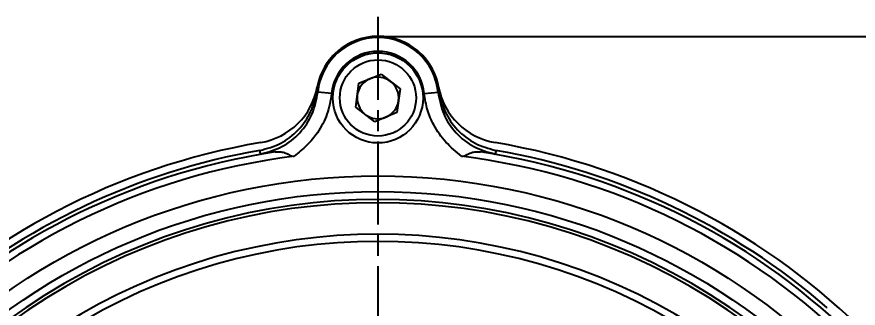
# Model space of a CAD drawing. Header units: millimetres. Extents: x 5231 to 7653, y 7068 to 7959.
# Drawn here: x 6798.9 to 6920.2, y 7422.7 to 7464.7 of the extents above; entities that cross this region are included whole.
import ezdxf

# ---------------------------------------------------------------- set-up
doc = ezdxf.new("R2010")
doc.units = ezdxf.units.MM
doc.linetypes.add('AM_ISO08W050', pattern=[18, 12, -1.5, 3, -1.5])
doc.layers.add('AM_5', color=3, linetype='Continuous', lineweight=25)
doc.layers.add('AM_7', color=4, linetype='AM_ISO08W050', lineweight=25)
doc.styles.add('标注', font='txt.shx', dxfattribs={"height": 5})
doc.dimstyles.new('3.5-0.5$0', dxfattribs={"dimtxt": 5, "dimasz": 3.5, "dimexe": 3, "dimexo": 0.625, "dimtad": 1, "dimdsep": 46, "dimtxsty": '标注', "dimcen": 3.5, "dimaunit": 1, "dimadec": 0, "dimazin": 2, "dimtfac": 1, "dimtmove": 0, "dimatfit": 3, "dimfxl": 0, "dimarcsym": 0})

# ---------------------------------------------------------------- blocks, each defined once
blk = doc.blocks.new('*D11')
at = {"layer": 'AM_5', "color": 0, "linetype": 'ByBlock', "lineweight": -2, "transparency": 16777216}
for p, q in [((6851.6, 7461.92), (7064.51, 7461.92)), ((7061.51, 7458.42), (7061.51, 7351.53)), ((7031.6, 7348.03), (7064.51, 7348.03))]:
    blk.add_line(p, q, dxfattribs=at)
at = {"layer": 'AM_5', "color": 0, "transparency": 16777216}
for points in [[(7060.93, 7458.42), (7062.1, 7458.42), (7061.51, 7461.92)], [(7060.93, 7351.53), (7062.1, 7351.53), (7061.51, 7348.03)]]:
    blk.add_solid(points, dxfattribs=at)
at = {"layer": 'Defpoints', "color": 0, "transparency": 16777216}
for p in [(6850.98, 7461.92), (7030.98, 7348.03), (7061.51, 7348.03)]:
    blk.add_point(p, dxfattribs=at)
at = {"layer": 'AM_5', "color": 0, "transparency": 16777216, "insert": (7058.39, 7404.98), "char_height": 5, "attachment_point": 5, "rotation": 90, "style": '标注'}
blk.add_mtext('114', dxfattribs=at)

msp = doc.modelspace()

# ---------------------------------------------------------------- linework, layer by layer
at = {"color": 7, "linetype": 'Continuous', "lineweight": 25}
for p, q in [((6848.229, 7455.145), (6851.431, 7456.468)), ((6851.431, 7456.468), (6854.177, 7454.357)), ((6847.774, 7451.711), (6848.229, 7455.145)), ((6844.29, 7453.666), (6842.299, 7453.854)), ((6854.177, 7454.357), (6853.722, 7450.922)), ((6857.661, 7453.666), (6859.652, 7453.854)), ((6850.52, 7449.6), (6847.774, 7451.711)), ((6853.722, 7450.922), (6850.52, 7449.6)), ((6836.162, 7445.229), (6834.067, 7444.937)), ((6867.884, 7444.937), (6865.789, 7445.229)), ((6915.729, 7422.783), (6915.618, 7422.672))]:
    msp.add_line(p, q, dxfattribs=at)
for centre, radius in [((6850.975, 7453.034), 6.5), ((6850.975, 7453.034), 5.5), ((6850.975, 7348.034), 93.74), ((6850.975, 7348.034), 91.48)]:
    msp.add_circle(centre, radius, dxfattribs=at)
for centre, radius, start, end in [((6850.975, 7453.034), 8.89, 6.91659, 173.08341), ((6850.975, 7453.034), 8.89, 10.43035, 169.56965), ((6850.975, 7453.034), 8.715, 5.40246, 174.59754), ((6850.975, 7453.034), 6.716, 5.40246, 174.59754), ((6850.975, 7453.034), 3, 112.44828, 172.44828), ((6850.975, 7453.034), 3, 52.44828, 112.44828), ((6850.975, 7453.034), 3, 352.44828, 52.44828), ((6832.397, 7456.454), 10, 279.72326, 349.56965), ((6869.553, 7456.454), 10, 190.43035, 260.27674), ((6850.975, 7453.034), 3, 172.44828, 232.44828), ((6850.975, 7453.034), 3, 292.44828, 352.44828), ((6850.975, 7453.034), 3, 232.44828, 292.44828), ((6850.975, 7348.034), 100, 99.72326, 170.27674), ((6850.975, 7348.034), 100, 9.72326, 80.27674), ((6850.975, 7348.034), 98.897, 99.91459, 130.90189), ((6850.975, 7348.034), 98.897, 49.09811, 80.08541), ((6850.975, 7348.034), 98.317, 98.66592, 171.33409), ((6850.975, 7348.034), 97.319, 97.12436, 172.87564), ((6850.975, 7348.034), 97.319, 7.12436, 82.87564), ((6850.975, 7348.034), 98.317, 8.66592, 81.33409), ((6850.975, 7348.034), 90.341, 353.64897, 186.35103), ((6850.975, 7348.034), 89.875, 353.64897, 186.35103), ((6850.975, 7348.034), 85.319, 353.33017, 186.66983), ((6850.975, 7348.034), 84.287, 353.33017, 186.66983)]:
    msp.add_arc(centre, radius, start, end, dxfattribs=at)
for points, knots in [([(6833.947, 7445.453), (6834.979, 7445.735), (6837.041, 7446.296), (6839.585, 7448.315), (6841.467, 7450.964), (6841.922, 7453.057), (6842.15, 7454.104)], [0, 0, 0, 0, 0.2500466, 0.4994486, 0.7493959, 1, 1, 1, 1]), ([(6834.067, 7444.937), (6835.118, 7445.226), (6837.225, 7445.805), (6839.807, 7447.894), (6841.683, 7450.635), (6842.094, 7452.781), (6842.299, 7453.854)], [0, 0, 0, 0, 0.2496929, 0.49994, 0.7499529, 1, 1, 1, 1]), ([(6842.15, 7454.104), (6842.177, 7454.057), (6842.226, 7453.973), (6842.276, 7453.891), (6842.299, 7453.854)], [0, 0, 0, 0, 0.56, 1, 1, 1, 1]), ([(6859.652, 7453.854), (6859.68, 7453.901), (6859.731, 7453.983), (6859.78, 7454.067), (6859.801, 7454.104)], [0, 0, 0, 0, 0.56, 1, 1, 1, 1]), ([(6859.652, 7453.854), (6859.857, 7452.781), (6860.267, 7450.635), (6862.144, 7447.894), (6864.726, 7445.805), (6866.832, 7445.226), (6867.884, 7444.937)], [0, 0, 0, 0, 0.2500471, 0.50006, 0.7503071, 1, 1, 1, 1]), ([(6859.801, 7454.104), (6860.027, 7453.059), (6860.48, 7450.97), (6862.358, 7448.322), (6864.903, 7446.3), (6866.969, 7445.736), (6868.003, 7445.453)], [0, 0, 0, 0, 0.2500652, 0.4994456, 0.7493864, 1, 1, 1, 1]), ([(6844.29, 7453.666), (6844.119, 7452.663), (6843.778, 7450.663), (6842.443, 7448.134), (6840.756, 7446.134), (6839.524, 7445.114), (6838.905, 7444.601)], [0, 0, 0, 0, 0.2799126, 0.5583241, 0.7781328, 1, 1, 1, 1]), ([(6863.045, 7444.601), (6862.259, 7445.255), (6860.695, 7446.557), (6859.054, 7448.891), (6858.025, 7451.3), (6857.783, 7452.876), (6857.661, 7453.666)], [0, 0, 0, 0, 0.2818719, 0.5606521, 0.7796601, 1, 1, 1, 1]), ([(6834.067, 7444.937), (6834.043, 7445.033), (6834.002, 7445.205), (6833.964, 7445.378), (6833.947, 7445.453)], [0, 0, 0, 0, 0.56, 1, 1, 1, 1]), ([(6868.003, 7445.453), (6867.982, 7445.357), (6867.944, 7445.184), (6867.902, 7445.012), (6867.884, 7444.937)], [0, 0, 0, 0, 0.56, 1, 1, 1, 1]), ([(6836.163, 7445.229), (6836.381, 7445.25), (6836.843, 7445.294), (6837.513, 7445.161), (6838.076, 7444.9), (6838.517, 7444.621), (6838.777, 7444.608), (6838.905, 7444.601)], [0, 0, 0, 0, 0.2356378, 0.4976862, 0.749308, 0.8757894, 1, 1, 1, 1]), ([(6863.045, 7444.601), (6863.173, 7444.608), (6863.366, 7444.618), (6863.551, 7444.702), (6863.882, 7444.892), (6864.391, 7445.155), (6865.107, 7445.293), (6865.569, 7445.25), (6865.788, 7445.229)], [0, 0, 0, 0, 0.1242574, 0.1869719, 0.1977105, 0.5021262, 0.7642666, 1, 1, 1, 1])]:
    msp.add_open_spline(points, degree=3, knots=knots, dxfattribs=at)
at = {"layer": 'AM_7'}
msp.add_line((6850.975, 7464.749), (6850.975, 7231.143), dxfattribs=at)

# ---------------------------------------------------------------- dimensions: what is measured, and where the dimension line sits
at = {"layer": 'AM_5'}
dim = msp.add_linear_dim(base=(7061.514, 7348.034), p1=(6850.975, 7461.924), p2=(7030.975, 7348.034), angle=90, text='114', dimstyle='3.5-0.5$0', override={"dimpost": '', "dimarcsym": 1}, dxfattribs=at)
dim.commit()
dim.dimension.update_dxf_attribs({"geometry": '*D11', "text_midpoint": (7058.389, 7404.979)})

doc.saveas('drawing.dxf')
